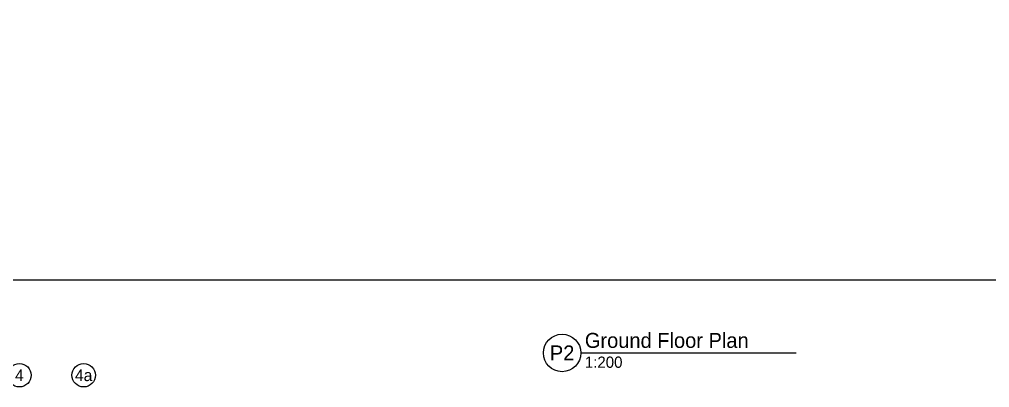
# Model space of a CAD drawing. Header units: millimetres. Extents: x -276609 to 1081398, y -453808 to 472098.
# Drawn here: x 335964 to 373242, y 179499 to 193648 of the extents above; entities that cross this region are included whole.
import ezdxf
from ezdxf.enums import TextEntityAlignment as Align

# ---------------------------------------------------------------- set-up
doc = ezdxf.new("R2010")
doc.units = ezdxf.units.MM
doc.header["$MEASUREMENT"] = 0
for name, color, linetype in [('A-Anno Tags', 6, 'Continuous'), ('Anno_Frames', 7, 'Continuous'), ('Anno_Labels', 7, 'Continuous'), ('Dimension', 7, 'Continuous')]:
    doc.layers.add(name, color=color, linetype=linetype)
doc.layers.add('A-Anno-Grid Lines', color=7, linetype='Continuous', true_color=0xbbc3bd)
doc.layers.add('A-Detail Lines', color=241, linetype='Continuous', lineweight=25)
doc.styles.get("Standard").update_dxf_attribs({"font": ''})
doc.styles.get('Standard').set_extended_font_data('Gill Sans MT')
doc.dimstyles.new('IIITD_WD_M @ 100', dxfattribs={"dimscale": 100, "dimtxt": 1, "dimasz": 1, "dimexe": 0.5, "dimexo": 0.25, "dimgap": 0.3, "dimtad": 1, "dimdec": 0, "dimrnd": 1, "dimzin": 0, "dimdsep": 46, "dimtxsty": 'Standard', "dimblk": 'ARCHTICK', "dimcen": 0.2, "dimdle": 0.3, "dimclrd": 256, "dimclre": 256, "dimclrt": 256, "dimadec": 0, "dimazin": 0, "dimtfac": 1, "dimtdec": 0, "dimtofl": 0, "dimtmove": 0, "dimatfit": 0, "dimfxl": 0.5, "dimfxlon": 1, "dimtolj": 1, "dimtzin": 0, "dimlwd": -1, "dimlwe": -1, "dimarcsym": 0})

# ---------------------------------------------------------------- blocks, each defined once
blk = doc.blocks.new('Grid Head')
blk.add_circle((0, 0), 3)
at = {"layer": 'Anno_Labels'}
blk.add_attdef('GRID_NAME', text='', height=3, dxfattribs=at).set_placement((0, 0), align=Align.MIDDLE_CENTER)
blk = doc.blocks.new('grd din')
at = {"layer": 'Anno_Frames'}
ref = blk.add_blockref('Grid Head', (484314, 180871), dxfattribs=dict(at, xscale=150, yscale=150, zscale=150))
ref.add_attrib('GRID_NAME', '4', dxfattribs={"layer": '0', "height": 450}).set_placement((484314, 180871), align=Align.MIDDLE_CENTER)
ref = blk.add_blockref('Grid Head', (486784, 180871), dxfattribs=dict(at, xscale=150, yscale=150, zscale=150))
ref.add_attrib('GRID_NAME', '4a', dxfattribs={"layer": '0', "height": 450}).set_placement((486784, 180871), align=Align.MIDDLE_CENTER)
blk = doc.blocks.new('View Tag')
blk.add_circle((0, 0), 3)
at = {"layer": 'Anno_Labels'}
for tag, height, p in [('VIEW_NAME', 2.4, (3.64, 2)), ('VIEW_SCALE', 1.8, (3.64, -1.48))]:
    blk.add_attdef(tag, text='', height=height, dxfattribs=at).set_placement(p, align=Align.MIDDLE_LEFT)
blk.add_attdef('VIEW_TYPE', text='', height=2.4, dxfattribs=at).set_placement((0, 0), align=Align.MIDDLE_CENTER)
blk = doc.blocks.new('_ArchTick')
at = {"color": 0, "linetype": 'ByBlock', "const_width": 0.15}
blk.add_lwpolyline([(-0.5, -0.5), (0.5, 0.5)], dxfattribs=at)
blk = doc.blocks.new('*D675')
at = {"layer": 'A-Detail Lines'}
for p, q in [((338004, 412783), (337904, 412783)), ((337954, 412813), (337954, 411253)), ((338004, 411283), (337904, 411283)), ((490362, 36550), (490362, 36450)), ((499132, 36550), (499132, 36450)), ((490332, 36500), (499162, 36500))]:
    blk.add_line(p, q, dxfattribs=at)
at = {"layer": 'A-Detail Lines', "xscale": 100, "yscale": 100, "zscale": 100}
for p, rotation in [((337954, 412783), 90), ((337954, 411283), 270), ((490362, 36500), 180)]:
    blk.add_blockref('_ArchTick', p, dxfattribs=dict(at, rotation=rotation))
blk.add_blockref('_ArchTick', (499132, 36500), dxfattribs=at)
at = {"layer": 'A-Detail Lines', "insert": (337873, 412033), "char_height": 100, "attachment_point": 5, "rotation": 90}
blk.add_mtext('\\A1;1500', dxfattribs=at)
at = {"layer": 'A-Detail Lines', "insert": (494747, 36632), "char_height": 200, "attachment_point": 5}
blk.add_mtext('\\A1;8770', dxfattribs=at)

msp = doc.modelspace()

# ---------------------------------------------------------------- linework, layer by layer
at = {"layer": 'A-Anno Tags'}
msp.add_line((357536.1, 180830.9), (365813.9, 180830.9), dxfattribs=at)
at = {"layer": 'Dimension'}
msp.add_lwpolyline([(306511, 124245.5), (306511, 183645.5), (390511, 183645.5), (390511, 124245.5)], close=True, dxfattribs=at)

# ---------------------------------------------------------------- block references
at = {"layer": 'A-Anno Tags'}
ref = msp.add_blockref('View Tag', (356816.1, 180830.9), dxfattribs=dict(at, xscale=240, yscale=240, zscale=240))
ref.add_attrib('VIEW_TYPE', 'P2', dxfattribs={"layer": '0', "height": 576}).set_placement((356816.1, 180830.9), align=Align.MIDDLE_CENTER)
ref.add_attrib('VIEW_NAME', 'Ground Floor Plan', dxfattribs={"layer": '0', "height": 576}).set_placement((357689.9, 181312), align=Align.MIDDLE_LEFT)
ref.add_attrib('VIEW_SCALE', '1:200', dxfattribs={"layer": '0', "height": 432}).set_placement((357689.9, 180475.3), align=Align.MIDDLE_LEFT)
at = {"layer": 'A-Anno-Grid Lines'}
msp.add_blockref('grd din', (-148350, -897), dxfattribs=at)

# ---------------------------------------------------------------- dimensions: what is measured, and where the dimension line sits
at = {"layer": 'A-Detail Lines'}
dim = msp.add_linear_dim(base=(337954, 411283.4), p1=(338179.9, 412783.4), p2=(338179.9, 411283.4), angle=90, dimstyle='IIITD_WD_M @ 100', dxfattribs=at)
dim.commit()
dim.dimension.update_dxf_attribs({"geometry": '*D675', "text_midpoint": (337873.1, 412033.4)})
dim = msp.add_linear_dim(base=(499131.9, 36500.2), p1=(490361.9, 37063.9), p2=(499131.9, 37408.9), dimstyle='IIITD_WD_M @ 100', override={"dimtxt": 2}, dxfattribs=at)
dim.commit()
dim.dimension.update_dxf_attribs({"geometry": '*D675', "text_midpoint": (494746.9, 36632.1)})

doc.saveas('drawing.dxf')
